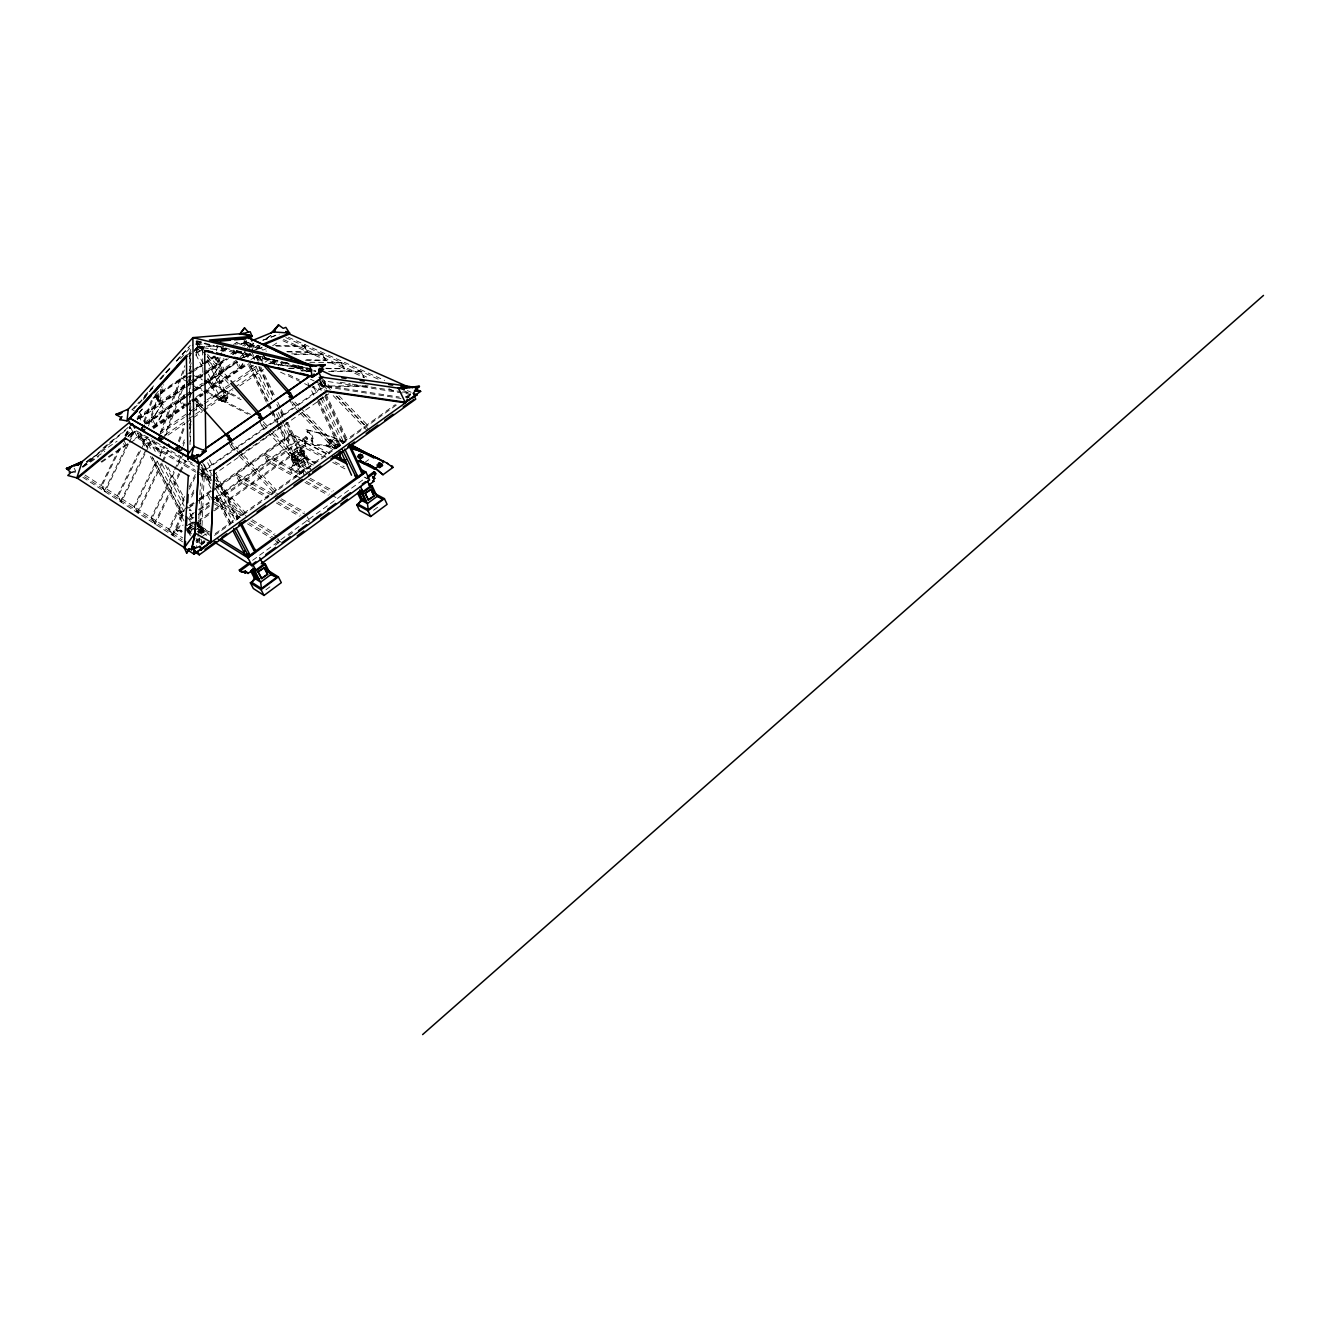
<?xml version="1.0" encoding="UTF-8"?>
<svg xmlns="http://www.w3.org/2000/svg" width="1330" height="1330" viewBox="0 0 1330 1330"><rect width="100%" height="100%" fill="white"/><g stroke="black" fill="none" stroke-linecap="round" stroke-linejoin="round"><path stroke-width="0.75" stroke-dasharray="5 3.75" d="M202.592 349.99L202.842 372.433M196.441 399.316L198.785 403.954L198.752 406.697L202.908 411.352M199.517 542.956L199.866 534.71M199.966 532.648L202.609 472.898L201.03 469.856M201.212 544.618L201.578 536.389M201.661 534.327L204.371 472.499L201.212 466.398M197.788 542.64L197.971 538.517M198.07 536.456L199.084 513.779M199.55 503.488L200.464 482.873M262.725 360.596L262.924 356.59L256.69 355.725L258.934 360.347M331.403 443.356C325.268 433.68 333.564 446.315 330.405 443.588M329.757 439.781L328.743 440.097M184.039 520.944L179.982 513.313L180.747 510.969L152.019 456.772M155.544 397.254L157.056 398.086L158.553 397.072L157.04 396.257L155.544 397.254L158.835 401.477L162.027 386.531M158.835 401.477L160.315 400.463L163.706 384.719M189.525 358.751L191.387 351.004M189.625 363.572L191.021 357.753M188.478 381.427L191.287 370.023M196.375 349.308L198.336 346.482L196.059 355.709M189.957 380.43L191.354 374.728M278.834 423.705L304.188 474.477L299.782 472.084L284.055 439.831L284.803 437.537L272.218 411.685M200.165 499.066L290.971 434.96L285.85 423.023M216.275 350.887L217.904 345.318M249.259 348.493L249.907 346.266M253.581 345.85L252.118 350.771L250.04 345.8M217.538 357.255L216.092 358.236L214.496 357.504L216.175 360.896L217.771 361.627L218.868 357.936M221.063 350.555L222.709 345.019M217.771 361.627L219.217 360.646L221.561 352.749M222.16 350.771L223.922 344.852M183.507 515.508L179.982 513.313L180.747 510.969M284.055 439.831L284.803 437.537M288.46 442.125L289.209 439.848L280.214 421.327M401.012 398.435L326.532 386.947L324.769 381.328M287.596 422.524L293.863 435.475L293.365 436.905L295.376 437.238L311.004 469.573L306.598 467.212L290.971 434.96L288.959 434.627L284.47 425.384M143.79 421.494L152.002 398.584M144.638 422.026L153.349 397.703M148.295 423.672L160.597 389.358M148.478 426.016L161.562 389.54M160.182 433.148L184.87 365.65M189.093 354.079L191.221 348.294M161.761 431.718L184.338 369.956M189.276 356.44L191.404 350.654M163.324 439.216L184.238 382.026M189.808 366.781L191.204 362.974M165.585 435.891L184.421 384.403M189.309 371.037L191.404 365.318M196.291 351.935L198.02 347.213L196.225 343.323M178.403 441.294L184.704 424.037M189.625 410.621L191.021 406.781M179.251 441.876L184.754 426.863M189.558 413.746L190.922 409.989M182.925 443.638L184.305 439.864M189.824 424.785L191.204 421.028M196.042 407.828L197.422 404.054L196.125 410.521M183.124 446.065L184.488 442.325M189.292 429.224L191.337 423.622M225.518 400.496L224.986 401.876L223.357 400.995L224.986 401.876L224.704 400.081L225.518 400.496L224.155 401.427M266.299 402.026L248.294 365.085L248.86 363.688L267.729 402.458M200.331 403.023L198.752 406.697L195.843 400.978M214.329 510.836L305.667 445.866L304.487 443.123A1.729 1.43 -61.3 0 0 305.518 442.391A1.729 1.413 -61.4 0 1 304.42 441.494L306.382 438.351L305.95 436.672L216.125 500.346M304.171 443.139L305.551 443.671A1.729 1.43 -61.4 0 0 306.582 442.94A1.729 1.43 -61.4 0 1 305.484 442.042L306.814 439.681M193.847 351.353L197.771 346.415L203.972 347.961M215.394 359.798L218.137 357.737M128.362 436.373L133.582 431.286L127.264 436.656M75.112 472.483L75.744 471.119L74.181 468.26M162.16 463.655L138.037 513.014L133.998 506.597L156.358 460.828M159.933 453.513L162.609 448.011M138.037 513.014L134.845 507.129L159.002 457.686M159.899 455.858L164.371 446.697M137.19 512.466L161.296 463.139M162.194 461.311L167.547 450.338M163.041 461.826L168.411 450.853M179.65 474.045L155.211 524.136L151.138 517.619L173.781 471.202M174.696 469.357L181.03 456.356M155.211 524.136L152.002 518.185L176.474 468.027M177.389 466.165L183.739 453.164M154.347 523.571L178.769 473.513M179.666 471.668L185.086 460.546M180.548 472.2L185.984 461.061M182.692 515.408L172.883 535.558L168.76 528.958L184.837 495.974M189.309 486.813L196.458 472.15M172.883 535.558L169.658 529.539L184.853 498.368M189.326 489.191L196.474 474.527M171.986 534.976L184.471 509.357M191.603 494.727L194.28 489.24M201.412 474.594L204.97 467.279L201.811 461.161M191.603 497.104L194.28 491.618M201.429 476.971L205.884 467.811L202.725 461.693M128.362 444.137L105.07 491.701L101.113 485.417L119.035 448.792M125.319 435.974L129.808 426.83M105.07 491.701L101.911 485.932L120.747 447.462M126.134 436.473L130.623 427.312M104.272 491.186L127.547 443.655M131.121 436.34L133.815 430.854M129.259 442.308L134.629 431.336M144.92 453.995L121.329 502.208L117.323 495.857L139.118 451.302M142.759 443.871L146.383 436.456M121.329 502.208L118.154 496.389L147.231 436.938M120.515 501.676L151.321 438.667M145.818 452.133L151.254 441.011M181.412 530.337L181.229 530.67A1.796 1.496 -54.3 0 1 180.149 531.451L181.146 532.083A1.796 1.496 -54.3 0 0 182.227 531.302L181.412 530.337L182.875 531.801M124.954 435.392L130.905 424.769M125.452 436.157L130.423 427.296M130.024 437.637L134.014 430.654M131.52 436.622L134.53 431.369M151.204 420.845L162.443 403.406L165.485 409.274L155.627 425.517L154.164 426.498L151.204 420.845L162.443 403.406M154.164 426.498L165.485 409.274M408.31 397.57L410.205 394.495M184.637 395.209L181.462 400.28L184.355 405.933L182.925 406.913L180.016 401.244L184.255 394.495M182.925 406.913L185.053 403.572M189.309 396.889L191.437 393.547M208.461 381.926L221.262 363.572L224.155 369.424L212.7 386.614L211.287 387.579L208.461 381.926L221.262 363.572M211.287 387.579L224.155 369.424M238.835 359.449L243.49 352.616M242.575 355.077L249.558 344.803L252.8 351.02M239.284 368.51L240.68 367.562L237.904 361.91L236.524 362.857L239.284 368.51L242.792 363.439M247.463 356.689L249.791 353.298M240.68 367.562L243.024 364.171M247.696 357.421L252.384 350.654M306.864 439.648L307.496 438.252L305.95 436.672M266.865 339.483L267.23 337.554M133.798 408.975L141.911 399.798M143.274 398.269L154.097 386.049M160.847 378.418L170.323 367.712M177.09 360.081L183.856 352.433M138.719 403.904L148.195 393.215M149.559 391.685L154.962 385.567M160.381 379.449L171.204 367.23M176.624 361.112L188.81 347.363M139.55 411.934L142.227 408.925M188.976 356.307L191.636 353.315M194.296 350.322L197.771 346.415M139.052 412.982L144.421 406.963M155.128 394.91L160.498 388.875M131.836 409.906L139.168 402.026M144.355 396.074L154.097 385.301M159.667 379.166L170.789 366.864M176.258 361.045L190.273 345.351M143.341 399.549L146.101 396.523M180.481 358.568L192.867 344.902M271.004 335.459L266.499 338.468M84.422 464.785L128.944 426.731M82.377 467.163L125.386 430.421M90.457 458.484L85.087 462.923L117.106 441.178M103.009 448.06L115.577 437.653M221.295 398.568L227.147 393.946L221.778 391.186L215.942 395.791M265.9 589.805L270.356 586.53M373.564 510.255L377.787 507.129M266.266 338.685L270.788 335.36M252.6 560.346L365.8 477.769M275.36 545.234L278.702 542.806M288.693 535.508L295.343 530.653M364.553 462.64L369.408 459.116L370.206 460.812M196.275 542.507L201.262 538.933M313.331 465.168L308.178 462.424L292.351 473.746L289.657 468.243L305.518 456.921M199.999 543.588L204.288 540.512M299.782 472.084L306.598 467.212M201.711 543.388L205.119 540.911M215.227 533.679L395.392 404.553M405.5 397.304L410.554 393.68L403.073 390.322M201.395 544.386L204.754 541.992M201.079 545.084L204.438 542.673M214.529 535.441L397.886 403.971M406.298 397.936L411.352 394.312M336.59 448.343L343.738 443.223M293.731 462.458L297.82 463.971L293.731 462.458L290.688 456.223L294.761 457.72L290.688 456.223M303.057 455.808L300.048 449.573L302.525 456.19L315.809 462.358L299.865 473.796L289.657 468.243M200.015 532.233L203.357 529.855L206.25 535.375M332.733 442.159L330.904 441.227L326.232 444.553L327.03 446.232L329.973 444.12L327.346 441.527L330.106 439.548L332.733 442.159L335.659 440.064L342.658 443.605M199.683 533.247L202.941 530.903L211.553 536.323M305.185 457.902L291.187 467.894L293.448 463.721L302.758 457.071L314.262 462.707L302.758 457.071L297.887 446.996L288.527 453.646L293.448 463.721L299.433 466.946L300.214 472.782M203.69 531.185L199.749 529.49L203.69 531.185L200.398 524.918L197.04 522.823C206.882 548.276 202.925 518.301 194.862 529.988M331.935 440.479L334.861 438.385L343.606 442.807M300.065 463.455C314.478 451.07 297.056 473.463 297.022 457.204L302.558 453.264L305.933 459.714M199.334 538.534L196.075 540.878L196.79 546.913M200.98 537.37L205.884 533.845L200.564 523.721L197.705 521.942M274.745 491.019L276.291 489.906L239.616 450.737M305.501 468.975L307.031 467.877L270.339 429.191M243.506 513.413L245.086 512.283L212.667 477.171M191.37 533.879L188.062 527.628L192.401 524.552M291.386 454.195L296.889 450.288L300.281 456.705C293.049 470.72 287.613 442.292 294.778 460.629M187.962 528.243L196.408 522.225M198.103 521.028L213.315 510.205M215.011 509.008L304.603 445.317M187.264 530.072L195.726 524.07M197.422 522.856L212.634 512.033M301.844 450.621L294.961 455.508L290.572 453.181L297.438 448.293L303.589 451.435L306.615 457.686L302.525 456.19M195.626 527.229L190.689 530.737L185.02 527.145M197.272 526.065L200.564 523.721M294.512 456.838L303.905 450.155L308.776 460.263L299.433 466.946L294.512 456.838L288.527 453.646M200.398 524.918L203.124 531.601M299.499 449.956L303.589 451.435M195.194 530.205L199.55 527.096M297.022 457.204L302.907 453.447M294.429 460.429L300.281 456.705M190.207 515.458L196.973 510.67M198.652 509.473L208.793 502.291M215.56 497.503L295.144 441.128L326.016 457.221M189.076 517.37L192.451 514.976M199.184 510.205L209.275 503.056M212.384 500.845L294.662 442.558L321.86 456.772M181.146 532.083A1.796 1.496 -54.2 0 0 181.013 530.454L176.541 530.454L175.46 529.19L182.243 524.386M192.401 517.17L189.01 519.564L196.175 523.904M199.184 512.366L209.359 505.151M175.46 529.19L176.458 529.822L183.158 525.067M189.841 520.329L196.541 515.575M198.22 514.394L209.924 506.082M216.624 501.327L307.014 437.221M186.649 525.982L193.216 521.327M189.974 524.635L192.85 522.59M181.761 521.443L177.705 513.812L187.746 506.73M189.409 505.55L197.771 499.648M199.45 498.467L214.512 487.844M216.175 486.664L291.469 433.53L329.591 453.231M179.982 513.313L188.394 507.378M190.074 506.181L198.486 500.246M188.794 508.043L197.222 502.092M198.918 500.895L208.793 493.912L211.487 499.116M212.168 491.535L291.303 435.642L327.562 454.461M211.553 474.328L209.658 470.654L211.221 469.573L207.547 462.441M197.272 471.402L208.012 477.686L211.404 475.292M238.569 456.223L264.038 438.351M265.734 437.154L275.925 430.006M277.621 428.809L282.708 425.234M318.352 400.197L326.848 394.245M210.872 476.622L207.497 478.983L138.12 438.351L134.247 431.053L196.458 467.246M212.551 475.442L328.809 393.78M198.237 468.276L203.573 471.369L325.252 386.199L326.681 389.225M299.184 412.184L292.135 404.835L293.631 403.788L296.457 406.731M326.133 388.393L321.91 384.038L323.39 383.007L321.96 379.964M228.96 442.79L231.287 447.379L232.833 446.298L231.287 443.239M307.047 473.58L261.927 425.949L263.456 424.885M306.698 371.901L311.154 368.809M217.804 357.504L215.66 359.915M216.175 360.896L217.605 359.898L219.217 360.646M227.48 398.285L224.62 396.806L219.832 400.097L219.367 399.183L224.155 395.891L227.031 397.371L227.48 398.285L222.692 401.577L219.367 399.183M224.255 397.703L221.262 399.765L223.822 402.242L226.815 400.18L224.255 397.703L226.815 400.18M222.226 400.663L227.031 397.371M207.397 355.808L227.979 397.138L221.977 401.261L207.713 372.766M305.351 344.836L303.955 345.8L306.648 351.519M160.232 431.851L188.627 412.45M190.29 411.303L195.311 407.878M196.973 406.731L205.335 401.028M206.998 399.881L213.681 395.309L214.446 396.822L203.989 391.386M229.375 384.586L222.692 389.158L223.44 390.671L204.172 380.812M231.038 383.456L256.125 366.299M159.351 434.511L184.388 417.371M186.05 416.24L191.071 412.799M192.734 411.668L202.758 404.819M204.421 403.672L230.123 386.099M236.79 381.527L258.519 366.664M265.202 362.093L270.206 358.668M165.419 434.827L187.197 419.898M188.877 418.75L193.897 415.309M195.577 414.162L205.635 407.279M207.314 406.132L219.034 398.086L219.782 399.599L247.779 414.129M233.082 388.46L228.062 391.901L228.81 393.414L241.112 399.698M234.762 387.313L263.257 367.795M269.973 363.19L274.994 359.748M207.829 378.285L218.419 399.416L224.404 395.309L227.979 397.138M167.946 435.143L185.036 423.422M186.749 422.258L191.869 418.734M193.582 417.57L202.127 411.702M203.822 410.538L232.866 390.621M239.699 385.933L263.623 369.541M272.168 363.688L275.576 361.344M266.2 348.776L262.675 350.156M101.063 461.676L126.616 444.27M135.128 438.468L141.944 433.829M152.169 426.863L187.946 402.491M189.658 401.328L194.762 397.853M196.474 396.689L206.682 389.723M208.394 388.56L244.171 364.187M250.988 359.549L256.091 356.074M101.695 462.258L129.027 443.638M130.739 442.474L142.709 434.312M152.967 427.329L183.723 406.365M185.435 405.201L190.572 401.71M192.268 400.546L202.526 393.547M204.238 392.383L245.252 364.437M253.797 358.618L257.222 356.29M272.6 345.8L277.737 342.309M138.12 438.351L143.191 434.893M153.366 427.961L183.856 407.18M185.535 406.032L190.622 402.558M192.318 401.411L202.476 394.478M204.172 393.331L246.516 364.47M148.628 437.886L136.109 430.621L139.983 437.919L143.391 435.592M153.665 428.593L184.438 407.595M186.15 406.431L191.271 402.94M192.983 401.776L203.241 394.777M204.953 393.613L248.86 363.688M150.406 448.36L145.602 439.299L144.106 440.33L140.448 433.447M253.232 365.783L250.921 366.349L253.232 365.783L269.425 399.116M125.635 435.392L132.451 430.77M144.372 422.674L183.823 395.875M185.518 394.727L190.606 391.269M192.301 390.122L202.476 383.223M204.155 382.059L236.358 360.197M243.141 355.592L246.532 353.298M255.011 347.546L258.402 345.235M144.438 424.137L185.203 396.44M186.915 395.276L202.193 384.885M203.889 383.738L237.871 360.663M239.566 359.499L248.062 353.73M82.593 466.448L104.787 451.369M128.694 435.126L135.527 430.488M145.785 423.522L185.053 396.839M186.765 395.675L191.886 392.2M193.598 391.037L202.127 385.235M203.839 384.071L238.004 360.879M239.699 359.715L248.244 353.913M256.79 348.111L260.198 345.783M146.4 423.622L184.139 397.986M185.851 396.822L190.988 393.314M192.7 392.151L202.991 385.168M204.72 384.004L237.305 361.86M244.171 357.188L249.309 353.697M83.175 467.079L98.586 456.589M127.713 436.805L136.275 430.987M146.566 423.987L187.68 396.057M189.392 394.894L194.529 391.386M196.242 390.222L206.516 383.24M208.228 382.076L237.355 362.292M244.221 357.62L249.358 354.129M256.208 349.474L259.633 347.147M137.173 417.288L188.212 382.741M189.907 381.594L195.011 378.136M196.724 376.988L206.931 370.072M208.627 368.925L223.939 358.568M230.738 353.963L235.859 350.505M242.659 345.9L247.762 342.442L266.416 351.17M136.99 418.8L184.72 386.498M186.416 385.334L191.537 381.876M193.249 380.729L203.473 373.813M205.169 372.649L225.618 358.801M232.434 354.196L237.555 350.738M244.371 346.116L247.779 343.805L258.851 348.975M137.339 419.017L188.528 384.353M190.223 383.206L205.585 372.799M207.297 371.652L226.067 358.95M232.883 354.329L239.716 349.707M137.206 419.482L190.556 383.356M192.268 382.192L202.592 375.21M204.321 374.046L226.682 358.901M233.565 354.229L238.735 350.738M139.667 418.717L184.022 388.659M185.734 387.512L190.855 384.038M192.551 382.89L202.792 375.958M204.504 374.794L228.378 358.618M235.21 353.996L238.619 351.685M180.016 401.244L181.462 400.28M154.23 396.34L185.02 375.592M186.732 374.428L191.853 370.97M193.565 369.823L202.11 364.054M203.822 362.907L214.08 355.991M222.625 350.222L226.05 347.911M152.967 398.036L215.161 356.091M222.01 351.469L226.482 348.443M153.648 398.401L191.055 373.148M192.767 372.001L202.958 365.118M204.67 363.971L214.862 357.088M223.374 351.353L226.782 349.059M233.581 344.47L236.973 342.176M186.017 378.535L191.919 374.545L202.426 379.915M156.026 399.233L159.018 397.554L156.508 399.798M157.322 400.646L158.802 399.648L160.315 400.463M240.963 344.487L246.715 340.58M252.7 345.434L247.264 345.368L249.558 344.803M186.383 355.459L189.941 353.065L190.656 444.835M195.477 352.932L197.006 351.901M202.227 349.507L197.621 352.583L194.08 350.837L200.182 346.748L203.756 348.477L195.693 350.455M175.942 530.088L177.538 531.102L181.013 530.454M252.999 350.721L262.126 347.197M258.269 348.909L261.91 347.512M252.018 344.204L248.361 345.584L253.648 343.805M263.024 340.064L277.687 334.528M262.791 340.364L279.267 334.146M177.854 531.102L176.957 530.437M211.038 345.833L196.69 347.147L215.36 345.817M199.334 346.947L201.046 346.531M239.716 344.088L247.447 343.256L235.277 344.104M145.602 439.299L143.274 439.848L147.115 447.08M68.828 472.715L75.76 471.086M288.959 434.627L291.22 434.095M286.931 440.363L289.209 439.848M209.658 470.654L212.135 470.105M202.609 472.898L204.371 472.499M70.856 472.532L74.68 472.05L73.499 468.825M197.006 344.52L205.286 343.788M195.394 344.104L205.668 343.19M319.815 382.924L322.209 386.432L367.097 386.315M321.245 385.966L368.144 385.85M306.266 371.353L312.367 371.369M328.61 371.403L361.112 371.469L363.805 377.388L360.147 371.037L329.69 370.954M289.475 368.127L307.562 368.194M325.667 368.26L344.703 368.743L341.079 362.475L308.809 362.292M288.377 368.56L308.494 368.626M326.598 368.693L344.703 368.743M301.262 370.887L315.476 370.92M287.563 362.608L281.511 362.575L282.924 365.567M327.895 362.824L342.01 362.891M263.157 355.11L265.285 359.532L273.548 359.599M306.598 359.798L326.099 360.33L322.508 354.129L291.436 353.863M265.285 359.532L274.446 360.014M305.435 360.197L326.099 360.33M286.731 351.536L307.978 352.118L304.404 346L273.382 345.65M287.563 351.951L307.978 352.118M294.412 354.312L323.423 354.545M248.128 345.783L259.782 345.916M276.341 346.083L305.301 346.399M191.42 510.77L189.276 510.487L189.891 508.941L193.183 514.112M269.624 363.256L300.464 367.762L268.61 363.406M251.553 354.778L197.139 346.781L198.02 347.213M243.789 341.877L253.614 343.306M244.82 342.325L252.617 343.456M340.164 382.292L350.239 383.838M352.267 384.154L360.314 385.384M362.342 385.7L400.613 391.602M402.641 391.918L410.687 393.148L410.405 394.212L404.353 393.281M402.342 392.982L323.689 380.862L326.532 386.947M326.897 385.9L399.299 397.055M340.33 445.617L333.813 443.854L334.828 445.982A8.612 7.016 -61.7 0 1 337.604 447.661M258.203 361.328L255.959 356.689L258.951 357.338L261.661 360.38M333.813 443.854L339 444.952M336.756 448.543A74.364 60.216 -59 0 0 314.595 445.483L312.484 441.078A3.308 2.727 -61.7 0 1 312.949 438.584L311.669 437.919A8.446 6.966 -61.4 0 0 307.097 431.851L306.1 429.74L311.237 430.854A277.754 219.683 -52.3 0 1 326.282 434.976L332.434 437.254A278.02 219.782 -52.3 0 1 345.085 442.208M327.562 435.625A278.02 219.782 -52.3 0 0 312.517 431.502L306.1 429.74M195.726 521.842L200.165 530.254L202.941 530.903M256.69 355.725L259.666 356.423M196.441 341.212L214.379 345.551M216.358 346.033L234.296 350.355M236.291 350.837L246.25 353.248M256.208 355.659L288.078 363.356M298.036 365.767L311.985 369.142M337.205 445.018L335.127 444.519L336.141 446.664A8.612 7.016 -61.7 0 1 337.371 447.129L334.828 445.982M309.425 430.887L307.363 430.388L308.377 432.499A8.446 6.966 -61.4 0 1 312.949 438.584M196.674 340.713L202.642 342.209M216.591 345.684L222.559 347.18M236.507 350.654L242.476 352.134M256.424 355.625L262.392 357.105M264.387 357.604L282.309 362.076M284.304 362.575L312.201 369.524M196.208 341.744L311.819 370.571M197.322 347.446L203.523 348.992M288.394 337.255L384.703 380.413M407.362 390.571L411.136 392.267M285.767 337.621L378.767 379.399M283.539 339.516L366.631 377.022M282.974 340.796L364.62 377.753M388.925 388.759L396.406 392.134M405.766 396.373L411.369 398.917M360.147 371.037L361.112 371.469M298.186 365.95L309.391 371.17M293.88 365.334L308.627 372.217M247.33 344.919L252.9 347.512M284.387 362.242L302.907 370.904M236.59 342.425L239.5 343.788M264.387 357.504L280.979 365.334M310.505 379.233L314.196 380.978M316.025 381.843L325.252 386.199M262.143 357.787L278.818 365.65M317.737 384.021L323.29 386.648L204.089 470.072L196.923 465.916M288.211 374.478L299.283 379.748M310.356 385.002L321.428 390.272M280.497 372.167L302.741 382.757M304.603 383.639L310.156 386.282M312.018 387.18L319.433 390.704M247.43 364.653L248.294 365.085M210.373 348.643L211.27 349.075M307.479 430.039L308.743 430.687M335.21 444.137L336.523 444.819M327.346 441.527L329.973 444.12M307.097 431.851L309.591 432.965M196.724 375.908L205.967 380.629M207.812 381.577L239.25 397.62M222.077 390.638L225.651 392.466L219.65 396.589L216.075 394.744M326.232 444.553L334.944 449.008M327.03 446.232L333.996 449.806M306.382 437.57L307.446 438.119M311.669 437.919A3.308 2.727 -61.7 0 0 311.22 440.43L312.484 441.078M306.199 438.75L307.263 439.299M304.42 441.494L305.484 442.042M290.971 434.96L327.23 453.746M187.846 381.91L182.326 379.05L183.075 380.513M189.675 382.874L195.211 385.733M197.04 386.681L206.25 391.452M208.095 392.416L250.422 414.362M186.549 382.325L191.786 385.052M193.532 385.949L202.243 390.471M218.419 399.416L223.822 402.242M335.094 461.959L344.171 466.68M364.154 477.088L369.59 479.931M332.749 462.458L345.434 469.091M297.887 446.996L303.905 450.155M157.123 395.243L158.553 397.072M301.178 473.38L265.368 453.962L268.793 460.878L300.879 478.401M310.139 478.235L333.414 490.853M299.765 474.394L263.972 454.943L267.413 461.876L296.041 477.537M308.71 479.265L331.985 491.901M155.627 396.24L157.056 398.086M306.415 481.427L329.707 494.128M331.503 495.109L338.668 499.016M305.002 482.441L328.277 495.176M132.252 409.657L134.147 410.737M272.584 493.896L237.272 473.812L240.78 480.729L269.042 496.921M281.428 498.916L304.387 511.967M271.154 494.926L235.859 474.81L239.367 481.726L267.613 497.935M279.982 499.947L304.686 514.045M277.887 501.975L300.846 515.126M239.217 480.745L240.082 481.227M276.441 503.006L299.4 516.173M306.465 520.23L309.99 522.258M155.776 442.042L180.83 456.572M187.979 460.729L195.144 464.885M204.97 467.279L205.884 467.811M139.983 437.919L195.477 470.355M212.268 495.99L243.59 514.693M252.301 519.88L274.928 533.38M214.313 499.099L207.347 494.926L210.955 501.859M216.042 500.13L242.143 515.741M250.838 520.944L276.923 536.539M214.13 501.892L240.248 517.586M248.959 522.806L275.077 538.484M276.823 539.531L282.043 542.673M214.429 503.954L238.801 518.617M247.496 523.854L273.598 539.564M275.343 540.612L278.818 542.707M185.252 516.605L192.285 521.011M194.047 522.108L209.874 532M197.937 525.001L208.478 531.618M177.705 513.812L182.975 517.121M189.991 521.526L211.487 534.959M200.165 530.254L205.884 533.845M189.176 524.186L196.042 528.492M197.754 529.573L206.333 534.976M190.323 526.846L195.477 530.105M197.189 531.185L200.614 533.347M188.478 527.561L191.254 529.323M187.197 529.806L191.121 531.518L187.779 529.39L191.104 535.658M85.004 475.059L182.742 537.968M84.472 476.722L182.094 539.714M82.892 477.354L182.742 541.925M133.998 506.597L134.845 507.129M151.138 517.619L152.002 518.185M168.76 528.958L169.658 529.539M177.256 531.002L176.458 529.822M321.943 378.352L331.835 388.51M338.917 395.758L367.18 424.769L365.7 425.833L336.008 395.359M321.877 380.846L330.355 389.54M323.39 383.007L329.025 388.809M336.091 396.057L369.989 430.854M333.198 395.642L368.51 431.918M294.944 402.092L299.184 406.498M300.597 407.978L337.338 446.165L335.825 447.246L301.927 411.968M292.035 401.677L300.514 410.505M302.11 412.599L340.214 452.25M300.597 413.663L337.288 451.868M263.274 421.76L268.926 427.711M263.157 424.303L270.505 432.333M271.636 433.248L309.99 473.962M229.741 440.18L238.203 449.224M231.021 444.27L239.866 453.829M240.896 454.827L277.92 494.511M231.287 447.379L234.097 450.388M239.732 456.423L277.771 497.121M198.586 461.892L211.27 475.641M201.113 467.445L214.413 481.759M215.826 483.272L246.782 516.855M201.578 470.637L214.246 484.386M215.66 485.916L242.409 514.926M195.66 397.77L203.058 406.066M198.785 403.954L202.775 408.41M195.61 400.529L202.509 408.244M255.959 356.689L260.564 361.876M196.624 341.843L206.233 352.749M207.596 354.312L229.558 379.25M196.458 344.42L206.067 355.343M207.43 356.906L229.392 381.86M196.807 347.496L202.21 353.647M207.596 359.765L229.076 384.171M293.863 435.475L295.376 437.238M305.667 445.866L305.235 443.705M123.457 439.698L126.5 445.367L125.02 446.365L123.507 443.522M130.772 427.961L133.1 432.333M189.475 525.965L194.911 536.223M195.826 537.952L200.398 546.597M152.867 457.952L182.609 514.078M147.231 447.728L141.479 436.888L140.797 438.401L145.602 447.429M150.39 456.473L180.115 512.515M187.996 528.409L190.739 533.579M188.029 531.368L190.523 536.057M185.901 528.825L189.492 535.558M152.019 439.848L160.614 456.14M165.402 465.201L184.521 501.959M138.42 415.642L141.13 420.795M189.891 513.197L192.534 518.218M197.937 528.442L200.664 533.613M148.844 439.249L155.51 451.884M162.194 464.536L184.139 506.098M157.106 461.028L183.956 511.751M139.833 412.832L145.269 423.156M198.486 524.17L203.025 532.815M153.648 440.147L161.279 454.627M167.946 467.296L184.172 498.068M152.651 419.848L155.627 425.517M157.04 396.257L158.802 399.648M160.947 404.42L163.989 410.288M203.573 471.369L210.689 484.918M216.358 495.907L231.503 525.234M211.005 488.376L204.355 475.542L205.003 473.929L203.457 475.01L201.611 471.452M215.743 497.553L229.957 525.051M216.258 483.488L236.075 521.958M211.47 480.263L209.575 476.589L207.098 477.154L210.888 484.486M216.208 489.457L233.249 522.507M201.545 465.151L208.012 477.686M216.591 495.508L230.805 523.056M209.375 459.681L213.049 466.847M215.826 473.53L239.383 519.415M216.125 476.988L237.837 519.232M215.892 477.437L237.555 519.598M195.926 403.688L197.505 406.781M277.837 538.351L279.649 541.958M203.141 363.589L197.621 352.583L200.182 346.748L202.925 352.234M209.874 380.962L212.7 386.614M195.909 354.495L203.241 369.142M207.48 361.378L224.404 395.309M224.155 395.891L224.62 396.806M196.025 341.827L198.403 346.731M215.36 356.773L216.092 358.236M219.816 364.553L222.709 370.405M307.33 516.855L309.109 520.446M259.683 421.377L261.927 425.949M291.237 455.824L294.279 462.075M276.607 413.929L279.317 419.482M297.388 457.387L300.43 463.655M244.57 351.901L248.178 359.333M249.092 361.195L251.802 366.764M250.921 366.349L268.028 401.494M268.926 403.356L271.636 408.909M272.534 410.754L277.937 421.859M268.627 404.303L271.32 409.84M294.213 458.102L297.272 464.353M267.197 403.871L269.907 409.424M270.805 411.269L276.208 422.358M277.106 424.204L284.304 438.983M241.112 351.685L243.806 357.255M303.041 451.818L308.178 462.424M249.957 343.323L251.752 347.03M256.241 356.324L258.037 360.031M260.747 367.014L274.163 394.777M277.754 402.175L280.431 407.728M281.328 409.574L284.005 415.126M302.558 453.264L305.584 459.515M259.3 366.565L274.545 398.036M280.813 410.987L285.285 420.247M286.183 422.092L295.144 441.128M244.604 337.371L247.779 343.805M251.47 351.419L254.994 358.684M259.001 367.612L273.315 397.155M276.889 404.553L284.953 421.178M245.551 341.245L248.261 346.831M252.75 356.091L254.545 359.798M242.958 337.77L245.817 343.639M296.889 450.288L299.915 456.523M255.809 366.315L271.935 399.549M278.203 412.466L283.573 423.538M260.397 357.969L262.625 362.591M258.951 357.338L260.447 360.413M311.22 440.43L313.331 444.835A74.297 60.199 -59 0 1 335.476 447.894M289.209 398.734L292.135 404.835M263.34 354.063L266.183 359.965M280.597 362.142L282.01 365.135M330.106 439.548L330.904 441.227M319.383 400.829L340.596 445.849M317.887 399.798L339.948 446.597M317.371 401.294L339.466 448.127M307.928 382.857L313.797 395.309M318.668 384.819L321.162 390.156M322.292 396.706L344.271 443.505M320.946 398.385L342.143 443.422M313.581 386.93L316.956 394.062M304.404 346L307.097 351.719M320.996 381.743L326.016 392.45M319.765 379.466L321.91 384.038M325.883 393.78L347.828 440.662M319.35 380.33L322.209 386.432M325.368 395.276L347.363 442.192M324.719 396.141L346.681 442.957M322.508 354.129L325.185 359.915M341.079 362.475L343.755 368.31M189.525 379.382L190.024 444.652M331.153 436.606A277.754 219.683 -52.3 0 1 345.334 442.242M180.016 529.806A1.796 1.496 -54.2 0 1 180.149 531.451M314.745 370.954L315.792 371.17L314.745 370.954M329.158 440.978L330.173 440.662L329.208 440.878M223.058 389.906L214.064 396.074L219.417 398.85L228.428 392.666L223.058 389.906"/><path stroke-width="1.5" d="M419.432 386.365L414.943 386.731L418.717 386.897L413.115 393.397L417.138 394.827L405.467 402.225L326.582 390.904L214.23 469.706L210.855 542.607L405.451 402.84L398.352 388.144L419.432 386.365L415.592 387.629M210.855 542.607L214.23 469.706M194.945 535.591L198.735 463.538L322.459 377.255L404.303 388.992M194.197 549.889L194.363 546.697L191.603 549.656L188.478 548.858L186.666 553.164L184.272 547.794L188.311 475.575L124.97 438.119L76.808 477.919L67.78 475.492L70.856 472.532L66.5 468.592L82.177 461.61L76.824 477.919L185.169 548.16L185.552 541.443M207.264 543.039L210.772 542.042L193.981 554.111L184.272 547.794L195.078 533.13L210.788 542.025L201.046 550.055L199.766 546.414L191.603 549.656L195.078 533.13L198.785 463.505L128.628 423.023L78.171 464.935M186.433 525.367L186.898 517.137M187.696 502.723L188.162 494.494M360.546 458.285L361.062 457.753M318.601 369.158L320.929 372.001L312.45 377.022L310.239 375.642L205.369 448.509M271.137 333.015L278.569 324.919L283.207 328.36L285.867 327.38L289.524 333.032L263.623 343.921L263.523 344.919L289.425 334.029L409.74 387.579L409.873 386.531L331.818 375.359L320.763 370.255M289.425 334.029L289.475 332.949M195.094 533.114L191.603 549.656L194.363 546.697L193.981 554.111L210.639 542.158M292.168 358.651L248.943 337.92L305.534 364.054M319.632 368.26L323.656 369.225L312.45 377.022L204.67 351.004L205.801 451.202L193.831 446.315L191.071 457.869L189.06 456.689L187.946 459.116L186.383 355.459L127.032 420.879L119.8 419.648L122.011 416.639M244.171 552.549L244.753 550.869L244.171 552.549L232.8 530.537M413.098 400.297L413.381 399.233M220.414 538.6L248.56 556.206L363.489 472.549L361.428 472.217L361.876 470.687L349.591 444.42M236.092 528.027L249.358 553.745L248.56 556.206L233.648 528.559M344.786 449.058L357.138 475.342L356.357 477.736L342.359 449.607M254.462 548.791L256.075 550.72L253.88 550.454L254.462 548.791L241.262 523.089M351.519 475.209L341.228 451.868M179.45 449.075L179.301 448.875M374.412 473.763L374.112 471.701L367.462 476.556M368.859 484.985L373.83 481.36L373.73 479.066A1.812 1.446 -61.9 0 0 374.794 478.285A1.812 1.446 -62 0 1 373.663 477.37L375.775 473.713L374.112 471.701M405.65 402.109L407.379 399.116M314.113 373.93L312.45 377.022L309.923 365.916L325.235 364.669L318.834 370.837L320.929 372.001M245.402 571.185L245.219 571.518A1.879 1.53 -55.5 0 1 244.088 572.365L245.185 573.064A1.879 1.53 -55.5 0 0 246.316 572.232L245.402 571.185L248.012 573.446L254.629 568.592M250.755 571.168L254.379 578.151L252.018 582.457L261.445 588.525L276.723 577.253L267.214 571.285M357.537 493.014L360.829 499.997L358.369 504.319L368.277 509.689L382.791 498.983L376.141 495.458M192.95 454.943L191.071 457.869L198.453 454.527L199.533 456.456L205.801 451.202L203.673 450.006M186.666 553.164L189.725 548.608M375.509 474.461L374.345 473.862M248.311 332.101L244.537 327.878L240.281 333.747L252.118 336.34L250.19 331.719L243.157 333.514L252.118 336.34L248.793 338.585M193.831 446.315L187.081 455.508L193.931 459.465L205.801 451.202L201.828 451.967M273.298 331.985L278.569 324.919L273.315 331.968L289.524 333.032L285.917 331.419M244.537 327.878L239.5 334.329M119.8 419.648L121.396 417.67L115.793 414.461L128.245 409.175L127.032 420.879L137.456 410.887M127.431 410.089L192.9 337.621L243.623 333.464M188.328 451.801L129.924 418.335L172.75 371.137M176.89 366.581L185.186 357.438M140.215 407.844L151.271 395.675M154.031 392.633L187.181 356.108M187.946 459.116L190.922 456.306M144.704 429.291L144.92 429.507M422.608 1034.59L1263.5 295.41M78.038 465.051L82.177 461.61L66.5 468.592L69.991 468.709L66.5 468.592L72.219 466.514M78.038 465.051L82.177 461.626M77.672 478.285L125.835 438.501L124.97 438.119M255.077 579.348L250.373 582.806L253.348 588.525L264.038 595.441L281.312 582.656L278.386 576.904L267.596 570.138M361.644 501.061L356.739 504.669L359.449 510.388L370.688 516.522L387.097 504.369L384.42 498.634L374.728 493.496M276.723 577.253L270.805 574.676L260.647 582.158L261.445 588.525M382.791 498.983L377.072 496.439L367.429 503.538L368.277 509.689M250.373 582.806L261.062 589.689L278.386 576.904M356.739 504.669L367.978 510.77L384.42 498.634M257.97 571.883L264.354 567.711L267.696 574.211L261.711 578.617L257.97 571.883L264.354 567.711M365.035 493.38L371.12 489.407L374.162 495.907L368.476 500.08L365.035 493.38L371.12 489.407M254.629 576.971L258.918 578.899L254.629 576.971L251.869 570.055L255.227 576.538M361.245 498.733L365.7 500.396L361.245 498.733L358.751 491.834L362.641 493.912L365.7 500.396M267.879 572.299L265.152 565.366M261.328 578.384L267.696 574.211M368.078 499.881L374.162 495.907M214.346 542.008L252.068 565.815L369.59 479.931L365.9 472.017L360.447 469.191M297.205 535.94L303.905 531.036M320.68 518.767L329.059 512.632M340.796 504.053L347.512 499.149M261.245 563.754L362.242 489.839M366.814 463.571A75.76 60.665 -59.3 0 1 376.191 469.191L382.99 474.744L392.932 467.462L386.98 463.156M252.667 568.176L255.742 570.121L263.207 564.635L259.649 557.686M359.665 489.906L362.891 491.635L369.989 486.431L367.562 481.227M252.085 569.656L255.21 571.651L265.418 564.169L270.805 574.676M359.183 491.285L362.475 493.048L372.167 485.949L377.072 496.439M251.27 570.487L255.56 572.399M358.186 492.25L362.641 493.912M358.618 460.995L374.395 469.058L377.836 466.547L379.748 467.528L382.508 465.517L379.815 462.857M377.836 466.547L377.055 464.868L378.967 465.832L381.727 463.821M242.409 571.767L239.284 570.055L249.275 562.773M239.284 570.055L240.398 570.769L250.389 563.471M366.964 478.384L375.293 472.3M252.65 564.136L255.942 561.742M265.784 554.543L275.626 547.345M282.043 542.673L290.256 536.672M298.485 530.653L306.698 524.652M313.082 519.997L321.178 514.078M327.662 509.34L335.775 503.422M342.126 498.783L350.488 492.682M362.192 484.12L365.534 481.693M248.926 556.921L255.51 552.133M357.122 478.152L363.838 473.264M218.103 539.149L247.962 557.885L365.9 472.017M359.516 457.271L362.309 455.259L363.09 456.955L360.297 458.983L357.604 456.306L360.297 458.983M405.467 402.242L420.679 391.336L415.259 388.925M204.986 549.44L216.025 541.526M221.778 537.37L226.815 533.746M238.585 525.3L245.302 520.462M257.056 512.017L265.451 505.982M275.526 498.733L283.922 492.699M293.997 485.467L302.392 479.432M312.467 472.183L320.863 466.148M330.954 458.9L341.029 451.668M347.745 446.83L354.462 442.009M366.216 433.563L377.969 425.101M384.686 420.28L393.082 414.245M403.156 406.997L411.552 400.962M194.114 551.468L199.284 554.826L415.725 399.183L414.378 396.141M308.46 475.059L309.99 473.962M227.779 439.199L229.508 440.097L231.038 439.016L227.53 434.577M227.513 433.43L225.967 434.511L203.889 409.79M225.984 435.658L227.713 436.539L229.259 435.459M298.086 362.757L299.267 361.926L298.286 361.511M214.329 470.288L326.615 391.486L405.451 402.84M260.098 414.012L258.386 413.131L256.856 414.195L258.569 415.076L260.098 414.012L261.844 417.57L260.314 418.634L258.602 417.736M290.472 392.882L288.726 392.034L287.23 393.082L288.959 393.929L290.472 392.882L292.168 396.423L290.672 397.471L288.926 396.623M127.83 419L130.174 423.406L199.45 463.389L321.544 378.235L318.685 372.117M205.369 448.825L311.154 375.309M197.006 462.99L198.586 461.892M141.678 427.861L144.355 431.768L141.678 427.861L144.421 425.966M179.035 445.783L176.208 447.745L178.037 451.252L181.761 449.806M158.702 437.67L161.379 441.627L158.702 437.67L161.512 435.741M130.905 424.769L132.418 423.755L134.746 428.16M380.33 466.365L379.665 466.215M415.758 388.56L418.717 386.897L398.352 388.127L404.104 388.959M82.211 461.61L74.148 465.832L79.301 463.954M320.364 366.415L323.29 365.118M251.403 340.946L275.044 331.253M322.109 365.883L325.235 364.669L322.259 365.068M122.393 412.533L115.793 414.461L120.847 413.963M242.459 571.75L245.069 571.351A1.879 1.53 -55.5 0 1 245.185 573.064M241.811 572.083L240.398 570.769M178.286 448.06L178.12 447.844M184.305 547.877L185.169 548.16M161.046 438.085L160.298 438.518M354.744 475.874L357.138 475.342M246.931 554.261L249.358 553.745M66.533 468.592L70.158 467.861M309.923 365.916L321.561 365.301M220.198 341.112L230.406 340.214M234.496 339.848L244.703 338.951M214.23 340.962L248.943 337.92M398.352 388.144L418.717 386.897M319.233 377.371L323.29 377.371M413.663 394.661L417.138 394.827M416.157 390.704L420.679 391.336L414.528 390.455M341.86 377.87L345.933 378.452M360.164 380.48L364.237 381.062M388.643 384.57L392.699 385.151M400.845 386.315L404.403 386.814M316.341 365.866L209.425 340.015L252.118 336.34L248.826 334.828M312.168 366.448L192.9 337.621L193.831 447.445M206.582 350.605L212.567 352.051M216.541 353.015L224.521 354.944M234.479 357.338L240.464 358.784M256.407 362.641L268.377 365.534M278.336 367.945L284.321 369.374M300.264 373.231L308.244 375.16M204.587 350.472L212.551 352.4M216.541 353.348L310.206 375.974M285.8 332.068L289.508 333.032M410.006 386.565L412.766 387.811M300.48 361.993L301.461 362.408M188.311 475.575L189.192 475.957M263.623 343.921L309.707 365.151M263.656 344.952L264.554 345.351M265.368 345.767L269.042 347.479M274.579 350.023L287.479 355.991M296.69 360.247L307.745 365.351M295.842 360.347L303.489 363.888M318.385 379.865L319.35 380.33M290.422 395.575L292.168 396.423M351.203 445.018L355.709 447.262M383.871 461.46L378.003 458.518A283.257 221.495 -52.8 0 0 359.1 450.704M350.422 444.852L373.231 456.34L374.029 458.035L354.711 448.293M354.096 446.913L382.242 461.094L383.007 462.774M391.353 465.666L392.683 466.331M391.585 466.78L392.932 467.462M348.859 445.45L362.857 452.516M360.397 454.295L362.309 455.259M380.596 464.552L382.508 465.517M361.062 460.862L365.351 464.336L358.352 460.762M366.598 463.788L373.614 467.379L374.395 469.058M374.545 472.632L375.725 473.231M339.05 452.981A3.375 2.743 -61.9 0 0 338.934 454.694L342.375 459.848A75.827 60.698 -59.3 0 1 346.282 459.698M229.309 438.119L231.038 439.016M260.115 416.672L261.844 417.57M335.027 456.057L345.933 461.676M372.5 476.755L373.663 477.37M332.666 456.572L347.18 464.087M372.915 477.42A1.812 1.446 -62 0 0 373.614 477.686L374.794 478.285M372.649 480.745L373.83 481.36M368.859 484.22L372.167 485.949M196.707 454.976L199.533 456.456M382.541 460.779L388.327 463.838M354.412 446.614L360.114 449.623M360.829 499.997L367.429 503.538L362.475 493.048M142.426 425.301L143.291 425.766M358.834 448.975L364.686 453.214M129.825 418.086L188.96 451.967M176.208 447.745L178.918 451.768M201.811 461.161L202.725 461.693M262.259 562.208L265.418 564.169M243.656 553.629L247.164 555.824M254.379 578.151L260.647 582.158L255.21 571.651M239.782 571.002L240.88 571.701M246.499 571.883L248.012 573.446M382.99 474.744L377.521 469.872A75.827 60.698 -59.3 0 0 357.62 460.812M265.734 364.952L288.76 390.87M261.91 363.373L287.247 391.918M230.938 380.812L258.386 411.984M230.772 383.422L256.856 413.048M361.876 470.687L363.489 472.549M197.655 551.767L199.284 554.826M168.627 444.187L170.19 447.196M196.258 457.237L199.45 463.389M247.962 557.885L252.068 565.815M254.961 572.831L258.319 579.331M261.062 589.689L264.038 595.441M258.353 572.116L261.711 578.617M253.049 564.901L255.742 570.121M263.988 567.478L267.313 573.978M239.716 522.906L253.88 550.454M227.713 436.539L229.508 440.097M258.569 415.076L260.314 418.634M288.959 393.929L290.672 397.471M362.059 494.328L365.135 500.812M367.978 510.77L370.688 516.522M358.751 491.834L361.81 498.318M338.934 454.694L341.062 459.166M365.418 493.596L368.476 500.08M360.447 486.414L362.891 491.635M371.735 487.229L374.013 492.1M370.721 489.207L373.763 495.691M349.125 445.949L361.428 472.217M378.967 465.832L379.748 467.528M363.156 451.452L363.406 452.566M200.498 546.697L201.046 550.055M193.897 455.392L193.931 459.465M340.264 455.375A3.375 2.743 -61.9 0 1 340.729 452.832A8.612 7.016 -61.7 0 0 340.513 451.369M350.505 448.243A283.523 221.578 -52.8 0 1 355.509 449.74M379.349 459.199A283.523 221.578 -52.8 0 0 360.43 451.385L354.179 449.075A283.257 221.495 -52.8 0 0 350.854 448.06M359.915 461.011A75.76 60.665 -59.3 0 1 363.423 462.175M373.614 477.686A1.812 1.446 -61.9 0 1 372.949 478.301M244.254 571.435A1.879 1.53 -55.5 0 1 244.088 572.365M194.363 546.68L193.981 554.111L195.36 550.52L193.981 554.111L194.38 546.68M379.532 463.006L378.418 463.505L379.532 463.006M379.998 464.037L378.9 464.536L379.998 464.037M359.433 455.808L360.563 455.459L359.482 455.708M360.081 454.428L358.967 454.926L360.081 454.428M161.229 438.734L162.31 439.216L161.263 438.634"/></g></svg>
